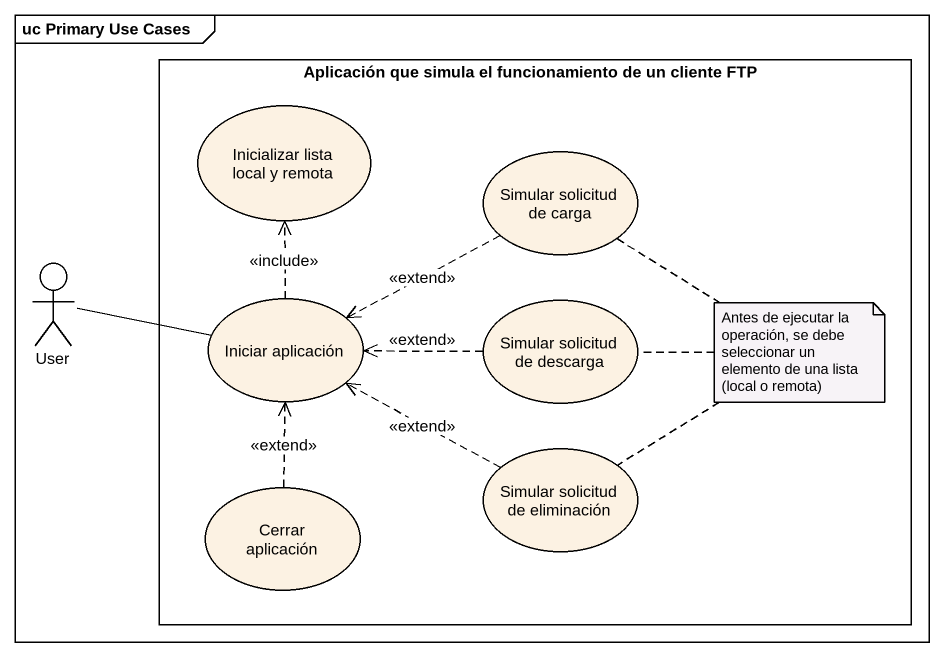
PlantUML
@startuml
mainframe uc Primary Use Cases
rectangle "Aplicación que simula el funcionamiento de un cliente FTP" as Aplicación_que_simula_el {
  usecase "Inicializar lista local y remota" as Inicializar_lista_local_y
  usecase "Simular solicitud de carga" as Simular_solicitud_de_carga
  usecase "Iniciar aplicación" as Iniciar_aplicación
  usecase "Simular solicitud de descarga" as Simular_solicitud_de
  usecase "Simular solicitud de eliminación" as Simular_solicitud_de_2
  usecase "Cerrar aplicación" as Cerrar_aplicación
}
actor User
Simular_solicitud_de_carga .left.> Iniciar_aplicación : <<extend>>
User -right- Iniciar_aplicación
Iniciar_aplicación .up.> Inicializar_lista_local_y : <<include>>
Simular_solicitud_de .left.> Iniciar_aplicación : <<extend>>
Simular_solicitud_de_2 .left.> Iniciar_aplicación : <<extend>>
Cerrar_aplicación .up.> Iniciar_aplicación : <<extend>>
note as N1
  Antes de ejecutar la operación, se debe seleccionar un elemento de una lista (local o remota)
end note
N1 .. Simular_solicitud_de_carga
N1 .. Simular_solicitud_de
N1 .. Simular_solicitud_de_2
@enduml
